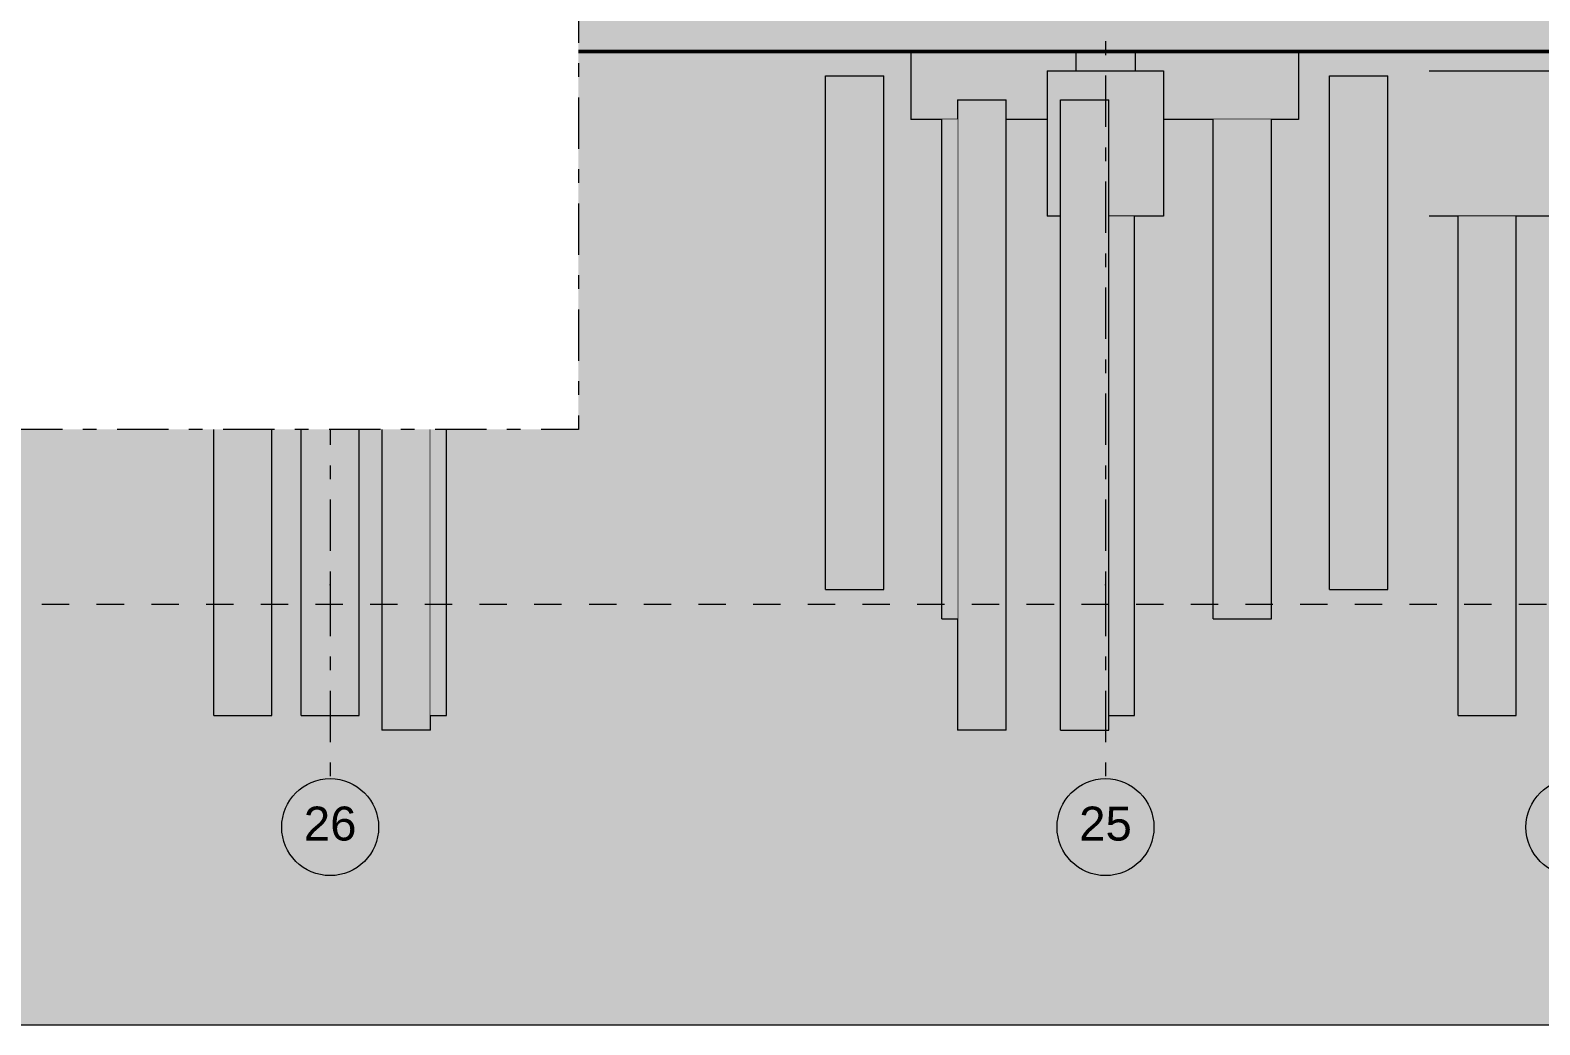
# Model space of a CAD drawing. Header units: millimetres. Extents: x -48147 to 1436659, y -488302 to 18123.
# Drawn here: x 1411788 to 1419576, y -488302 to -483173 of the extents above; entities that cross this region are included whole.
import ezdxf
from ezdxf.enums import TextEntityAlignment as Align

# ---------------------------------------------------------------- set-up
doc = ezdxf.new("R2010")
doc.units = ezdxf.units.MM
doc.header["$MEASUREMENT"] = 0
for name, pattern in [('Dashed', [2822.222233, 1411.111116, -1411.111116]), ('Double Dashed', [546.805537, 264.583325, -105.833328, 70.555556, -105.833328]), ('Wipeout_Contour', [1000, 0, -1000])]:
    doc.linetypes.add(name, pattern=pattern)
for name, color, linetype, lineweight, true_color in [('0_Pen_No__105', 7, 'Continuous', 15, 0xa6a6a6), ('A-230-M_FLOOR.IFC Import_Pen_No__109', 7, 'Continuous', 15, 0xa6a6a6), ('A-230-M_FLOOR.IFC Import_Pen_No__29', 7, 'Continuous', 50, 0x2a2a2a), ('HATCHING_Pen_No__145', 7, 'Continuous', 0, 0xa6a6a6), ('New_A-15-MG_Structural_Grid_Phase_2_Pen_No__222', 7, 'Continuous', 13, 0x65af33)]:
    doc.layers.add(name, color=color, linetype=linetype, lineweight=lineweight, true_color=true_color)
for name, color, linetype in [('A-230-M_FLOOR.IFC Import', 7, 'Continuous'), ('A-95-P_Drawing', 7, 'Continuous'), ('New_A-15-MG_Structural_Grid_Phase_2', 7, 'Continuous'), ('New_A-20-M_Floor_Slab', 7, 'Continuous'), ('New_A-95-D_1_20', 7, 'Continuous'), ('S-160-M_FOUND.IFC Import', 7, 'Continuous'), ('S-280-M_COLUMN.IFC Import', 7, 'Continuous')]:
    doc.layers.add(name, color=color, linetype=linetype)
for name, color, linetype, lineweight in [('A-230-M_FLOOR.IFC Import_Pen_No__89', 8, 'Continuous', 20), ('A-95-P_Drawing_Pen_No__1', 7, 'Continuous', 13), ('HATCHING_Pen_No__1', 7, 'Continuous', 13), ('New_A-20-M_Floor_Slab_Pen_No__89', 8, 'Continuous', 20), ('New_A-95-D_1_20_Pen_No__1', 7, 'Continuous', 13), ('S-160-M_FOUND.IFC Import_Pen_No__1', 7, 'Continuous', 13), ('S-160-M_FOUND.IFC Import_Pen_No__4', 7, 'Continuous', 20), ('S-280-M_COLUMN.IFC Import_Pen_No__88', 8, 'Continuous', 20)]:
    doc.layers.add(name, color=color, linetype=linetype, lineweight=lineweight)
doc.styles.add('GENERATED_STYLE_1', font='')
doc.styles.add('GENERATED_STYLE_2', font='')
doc.styles.get('GENERATED_STYLE_1').set_extended_font_data('Arial')
doc.styles.get('GENERATED_STYLE_2').set_extended_font_data('Swis721 BT')
doc.dimstyles.new('GENERATED_STYLE__4', dxfattribs={"dimtxt": 125, "dimasz": 47.5, "dimexe": 0.18, "dimexo": 50, "dimgap": 0.09, "dimtad": 1, "dimdec": 0, "dimzin": 0, "dimdsep": 46, "dimtxsty": 'GENERATED_STYLE_1', "dimblk": 'ARROWHEAD_2', "dimblk1": 'ARROWHEAD_2', "dimblk2": 'ARROWHEAD_2', "dimcen": 0.09, "dimclrd": 7, "dimclre": 7, "dimclrt": 7, "dimadec": 0, "dimazin": 0, "dimtfac": 1, "dimtdec": 4, "dimtmove": 0, "dimatfit": 3, "dimfxl": 1, "dimtolj": 1, "dimtzin": 0, "dimarcsym": 0})

# ---------------------------------------------------------------- blocks, each defined once
blk = doc.blocks.new('Section Elem_326_2', base_point=(1424163.9, -483032.8))
at = {"color": 254, "linetype": 'Wipeout_Contour', "lineweight": 0, "ltscale": 5986826.339377887}
blk.add_wipeout([(1416331.8, -483632.8), (1416572.2, -483632.8), (1416572.2, -483532.8), (1416331.8, -483292.4)], dxfattribs=at).dxf.layer = 'New_A-20-M_Floor_Slab'
at = {"color": 254, "linetype": 'Wipeout_Contour', "lineweight": 0, "ltscale": 10480546.89158187}
blk.add_wipeout([(1416822.2, -483532.8), (1416822.2, -483632.8), (1417035.2, -483632.8), (1417035.2, -483382.8), (1417181.5, -483382.8), (1417181.5, -483282.8), (1417072.2, -483282.8)], dxfattribs=at).dxf.layer = 'New_A-20-M_Floor_Slab'
at = {"color": 254, "linetype": 'Wipeout_Contour', "lineweight": 0, "ltscale": 8987826.144877955}
blk.add_wipeout([(1417488.9, -483282.8), (1417488.9, -483382.8), (1417635.2, -483382.8), (1417635.2, -483632.8), (1418331.8, -483632.8), (1418331.8, -483282.8)], dxfattribs=at).dxf.layer = 'New_A-20-M_Floor_Slab'
at = {"layer": 'New_A-20-M_Floor_Slab_Pen_No__89', "linetype": 'Continuous'}
for p, q in [((1416331.8, -483292.4), (1416331.8, -483632.8)), ((1418331.8, -483282.8), (1418331.8, -483632.8)), ((1416572.2, -483632.8), (1416331.8, -483632.8)), ((1417035.2, -483632.8), (1416822.2, -483632.8)), ((1418331.8, -483632.8), (1417635.2, -483632.8))]:
    blk.add_line(p, q, dxfattribs=at)
blk = doc.blocks.new('Section Elem_351_2', base_point=(1424163.9, -483032.8))
at = {"color": 254, "linetype": 'Wipeout_Contour', "lineweight": 0, "ltscale": 5974619.916811679}
blk.add_wipeout([(1413181.5, -483282.8), (1413181.5, -483382.8), (1413452.5, -483382.8), (1413352.5, -483282.8)], dxfattribs=at).dxf.layer = 'S-280-M_COLUMN.IFC Import'
at = {"layer": 'S-280-M_COLUMN.IFC Import_Pen_No__88', "linetype": 'Continuous'}
blk.add_line((1413181.5, -483282.8), (1413181.5, -483382.8), dxfattribs=at)
blk = doc.blocks.new('Section Elem_352_2', base_point=(1424163.9, -483032.8))
at = {"color": 254, "linetype": 'Wipeout_Contour', "lineweight": 0, "ltscale": 5989924.443405755}
blk.add_wipeout([(1417181.5, -483282.8), (1417181.5, -483382.8), (1417488.9, -483382.8), (1417488.9, -483282.8)], dxfattribs=at).dxf.layer = 'S-280-M_COLUMN.IFC Import'
at = {"layer": 'S-280-M_COLUMN.IFC Import_Pen_No__88', "linetype": 'Continuous'}
for p, q in [((1417181.5, -483282.8), (1417181.5, -483382.8)), ((1417488.9, -483282.8), (1417488.9, -483382.8))]:
    blk.add_line(p, q, dxfattribs=at)
blk = doc.blocks.new('Section Elem_412_2', base_point=(1424163.9, -483032.8))
at = {"color": 254, "linetype": 'Wipeout_Contour', "lineweight": 0, "ltscale": 6001030.752366975}
blk.add_wipeout([(1420054.4, -484132.8), (1420159.9, -484132.8), (1420159.9, -483532.8), (1420054.4, -483427.3)], dxfattribs=at).dxf.layer = 'S-160-M_FOUND.IFC Import'
at = {"color": 254, "linetype": 'Wipeout_Contour', "lineweight": 0, "ltscale": 6002359.528964024}
blk.add_wipeout([(1420409.9, -484132.8), (1420504.4, -484132.8), (1420504.4, -483438.3), (1420409.9, -483532.8)], dxfattribs=at).dxf.layer = 'S-160-M_FOUND.IFC Import'
at = {"layer": 'S-160-M_FOUND.IFC Import_Pen_No__4', "linetype": 'Continuous'}
blk.add_line((1420504.4, -484132.8), (1420409.9, -484132.8), dxfattribs=at)
at = {"color": 254, "linetype": 'Wipeout_Contour', "lineweight": 0, "ltscale": 13499405.14282046}
blk.add_wipeout([(1420009.9, -483382.8), (1419454.4, -483382.8), (1419454.4, -484132.8), (1419629.6, -484132.8), (1419629.6, -483532.8), (1419879.6, -483532.8), (1419879.6, -484132.8), (1420054.4, -484132.8), (1420054.4, -483427.3)], dxfattribs=at).dxf.layer = 'S-160-M_FOUND.IFC Import'
at = {"layer": 'S-160-M_FOUND.IFC Import_Pen_No__4', "linetype": 'Continuous'}
for p, q in [((1420054.4, -484132.8), (1419879.6, -484132.8)), ((1420159.9, -484132.8), (1420054.4, -484132.8))]:
    blk.add_line(p, q, dxfattribs=at)
at = {"color": 254, "linetype": 'Wipeout_Contour', "lineweight": 0, "ltscale": 5997644.647732781}
blk.add_wipeout([(1419004.4, -483382.8), (1419004.4, -484132.8), (1419454.4, -484132.8), (1419454.4, -483382.8)], dxfattribs=at).dxf.layer = 'S-160-M_FOUND.IFC Import'
at = {"layer": 'S-160-M_FOUND.IFC Import_Pen_No__4', "linetype": 'Continuous'}
for p, q in [((1419004.4, -483382.8), (1419454.4, -483382.8)), ((1419454.4, -483382.8), (1420009.9, -483382.8)), ((1419454.4, -484132.8), (1419004.4, -484132.8)), ((1419629.6, -484132.8), (1419454.4, -484132.8))]:
    blk.add_line(p, q, dxfattribs=at)
blk = doc.blocks.new('Section Elem_413_2', base_point=(1424163.9, -483032.8))
at = {"color": 254, "linetype": 'Wipeout_Contour', "lineweight": 0, "ltscale": 7469142.848235749}
blk.add_wipeout([(1413452.5, -483382.8), (1413035.2, -483382.8), (1413035.2, -484132.8), (1413602.5, -484132.8), (1413602.5, -483532.8)], dxfattribs=at).dxf.layer = 'S-160-M_FOUND.IFC Import'
at = {"color": 254, "linetype": 'Wipeout_Contour', "lineweight": 0, "ltscale": 7472123.288418379}
blk.add_wipeout([(1413852.5, -484132.8), (1414085.2, -484132.8), (1414085.2, -483382.8), (1414002.5, -483382.8), (1413852.5, -483532.8)], dxfattribs=at).dxf.layer = 'S-160-M_FOUND.IFC Import'
at = {"layer": 'S-160-M_FOUND.IFC Import_Pen_No__4', "linetype": 'Continuous'}
for p, q in [((1414002.5, -483382.8), (1414085.2, -483382.8)), ((1414085.2, -484132.8), (1413852.5, -484132.8))]:
    blk.add_line(p, q, dxfattribs=at)
at = {"color": 254, "linetype": 'Wipeout_Contour', "lineweight": 0, "ltscale": 5973346.685117547}
blk.add_wipeout([(1412585.2, -484132.8), (1413035.2, -484132.8), (1413035.2, -483382.8), (1412585.2, -483382.8)], dxfattribs=at).dxf.layer = 'S-160-M_FOUND.IFC Import'
at = {"layer": 'S-160-M_FOUND.IFC Import_Pen_No__4', "linetype": 'Continuous'}
for p, q in [((1412585.2, -483382.8), (1413035.2, -483382.8)), ((1413035.2, -483382.8), (1413452.5, -483382.8)), ((1413035.2, -484132.8), (1412585.2, -484132.8)), ((1413602.5, -484132.8), (1413035.2, -484132.8))]:
    blk.add_line(p, q, dxfattribs=at)
blk = doc.blocks.new('Section Elem_416_2', base_point=(1424163.9, -483032.8))
at = {"color": 254, "linetype": 'Wipeout_Contour', "lineweight": 0, "ltscale": 11980637.171447}
blk.add_wipeout([(1417035.2, -483382.8), (1417035.2, -484132.8), (1417102.5, -484132.8), (1417102.5, -483532.8), (1417352.5, -483532.8), (1417352.5, -484132.8), (1417635.2, -484132.8), (1417635.2, -483382.8)], dxfattribs=at).dxf.layer = 'S-160-M_FOUND.IFC Import'
at = {"layer": 'S-160-M_FOUND.IFC Import_Pen_No__4', "linetype": 'Continuous'}
for p, q in [((1417035.2, -483382.8), (1417635.2, -483382.8)), ((1417035.2, -483382.8), (1417035.2, -484132.8)), ((1417635.2, -483382.8), (1417635.2, -484132.8)), ((1417102.5, -484132.8), (1417035.2, -484132.8)), ((1417635.2, -484132.8), (1417352.5, -484132.8))]:
    blk.add_line(p, q, dxfattribs=at)
blk = doc.blocks.new('Section Elem_417_2', base_point=(1424163.9, -483032.8))
at = {"color": 254, "linetype": 'Wipeout_Contour', "lineweight": 0, "ltscale": 5992943.336160025}
blk.add_wipeout([(1417485.2, -484132.8), (1417352.5, -484132.8), (1417352.5, -486707.8), (1417485.2, -486707.8)], dxfattribs=at).dxf.layer = 'S-160-M_FOUND.IFC Import'
at = {"layer": 'S-160-M_FOUND.IFC Import_Pen_No__1', "linetype": 'Continuous'}
for p, q in [((1417485.2, -486707.8), (1417485.2, -484132.8)), ((1417352.5, -486707.8), (1417485.2, -486707.8))]:
    blk.add_line(p, q, dxfattribs=at)
blk = doc.blocks.new('Section Elem_423_2', base_point=(1424163.9, -483032.8))
at = {"color": 254, "linetype": 'Wipeout_Contour', "lineweight": 0, "ltscale": 5991880.309958215}
blk.add_wipeout([(1417102.5, -486782.8), (1417352.5, -486782.8), (1417352.5, -483532.8), (1417102.5, -483532.8)], dxfattribs=at).dxf.layer = 'S-160-M_FOUND.IFC Import'
at = {"layer": 'S-160-M_FOUND.IFC Import_Pen_No__1', "linetype": 'Continuous'}
for p, q in [((1417102.5, -483532.8), (1417352.5, -483532.8)), ((1417102.5, -486782.8), (1417102.5, -483532.8)), ((1417352.5, -486782.8), (1417352.5, -483532.8)), ((1417102.5, -486782.8), (1417352.5, -486782.8))]:
    blk.add_line(p, q, dxfattribs=at)
blk = doc.blocks.new('Section Elem_426_2', base_point=(1424163.9, -483032.8))
at = {"color": 254, "linetype": 'Wipeout_Contour', "lineweight": 0, "ltscale": 5978636.644879447}
blk.add_wipeout([(1413852.5, -483532.8), (1413602.5, -483532.8), (1413602.5, -486782.8), (1413852.5, -486782.8)], dxfattribs=at).dxf.layer = 'S-160-M_FOUND.IFC Import'
at = {"layer": 'S-160-M_FOUND.IFC Import_Pen_No__4', "linetype": 'Continuous'}
blk.add_line((1413852.5, -486782.8), (1413602.5, -486782.8), dxfattribs=at)
at = {"color": 254, "linetype": 'Wipeout_Contour', "lineweight": 0, "ltscale": 5976365.017568427}
blk.add_wipeout([(1413602.5, -483532.8), (1413852.5, -483532.8), (1414102.5, -483282.8), (1413352.5, -483282.8)], dxfattribs=at).dxf.layer = 'S-160-M_FOUND.IFC Import'
at = {"layer": 'S-160-M_FOUND.IFC Import_Pen_No__4', "linetype": 'Continuous'}
for p, q in [((1413602.5, -483532.8), (1413852.5, -483532.8)), ((1413602.5, -483532.8), (1413602.5, -486782.8)), ((1413852.5, -486782.8), (1413852.5, -483532.8))]:
    blk.add_line(p, q, dxfattribs=at)
blk = doc.blocks.new('Section Elem_430_2', base_point=(1424163.9, -483032.8))
at = {"color": 254, "linetype": 'Wipeout_Contour', "lineweight": 0, "ltscale": 7499556.141671958}
blk.add_wipeout([(1419154.4, -486707.8), (1419454.4, -486707.8), (1419454.4, -484132.8), (1419170.9, -484132.8), (1419154.4, -484132.8)], dxfattribs=at).dxf.layer = 'S-160-M_FOUND.IFC Import'
at = {"layer": 'S-160-M_FOUND.IFC Import_Pen_No__1', "linetype": 'Continuous'}
for p, q in [((1419154.4, -486707.8), (1419154.4, -484132.8)), ((1419454.4, -486707.8), (1419454.4, -484132.8)), ((1419154.4, -486707.8), (1419454.4, -486707.8))]:
    blk.add_line(p, q, dxfattribs=at)
blk = doc.blocks.new('Section Elem_431_2', base_point=(1424163.9, -483032.8))
at = {"color": 254, "linetype": 'Wipeout_Contour', "lineweight": 0, "ltscale": 5977492.12065501}
blk.add_wipeout([(1413185.2, -486707.8), (1413485.2, -486707.8), (1413485.2, -484132.8), (1413185.2, -484132.8)], dxfattribs=at).dxf.layer = 'S-160-M_FOUND.IFC Import'
at = {"layer": 'S-160-M_FOUND.IFC Import_Pen_No__1', "linetype": 'Continuous'}
for p, q in [((1413185.2, -486707.8), (1413185.2, -484132.8)), ((1413485.2, -486707.8), (1413485.2, -484132.8)), ((1413185.2, -486707.8), (1413485.2, -486707.8))]:
    blk.add_line(p, q, dxfattribs=at)
blk = doc.blocks.new('Section Elem_432_2', base_point=(1424163.9, -483032.8))
at = {"color": 254, "linetype": 'Wipeout_Contour', "lineweight": 0, "ltscale": 7474112.04593638}
blk.add_wipeout([(1413918.7, -484132.8), (1413852.5, -484132.8), (1413852.5, -486707.8), (1413935.2, -486707.8), (1413935.2, -484132.8)], dxfattribs=at).dxf.layer = 'S-160-M_FOUND.IFC Import'
at = {"layer": 'S-160-M_FOUND.IFC Import_Pen_No__1', "linetype": 'Continuous'}
for p, q in [((1413935.2, -486707.8), (1413935.2, -484132.8)), ((1413852.5, -486707.8), (1413935.2, -486707.8))]:
    blk.add_line(p, q, dxfattribs=at)
blk = doc.blocks.new('Section Elem_433_2', base_point=(1424163.9, -483032.8))
at = {"color": 254, "linetype": 'Wipeout_Contour', "lineweight": 0, "ltscale": 7469192.813997118}
blk.add_wipeout([(1412735.2, -486707.8), (1413035.2, -486707.8), (1413035.2, -484132.8), (1412751.7, -484132.8), (1412735.2, -484132.8)], dxfattribs=at).dxf.layer = 'S-160-M_FOUND.IFC Import'
at = {"layer": 'S-160-M_FOUND.IFC Import_Pen_No__1', "linetype": 'Continuous'}
for p, q in [((1412735.2, -486707.8), (1412735.2, -484132.8)), ((1413035.2, -486707.8), (1413035.2, -484132.8)), ((1412735.2, -486707.8), (1413035.2, -486707.8))]:
    blk.add_line(p, q, dxfattribs=at)
blk = doc.blocks.new('Section Elem_437_2', base_point=(1424163.9, -483032.8))
at = {"color": 254, "linetype": 'Wipeout_Contour', "lineweight": 0, "ltscale": 5989873.369452091}
blk.add_wipeout([(1416822.2, -483532.8), (1416572.2, -483532.8), (1416572.2, -486782.8), (1416822.2, -486782.8)], dxfattribs=at).dxf.layer = 'S-160-M_FOUND.IFC Import'
at = {"layer": 'S-160-M_FOUND.IFC Import_Pen_No__4', "linetype": 'Continuous'}
blk.add_line((1416822.2, -486782.8), (1416572.2, -486782.8), dxfattribs=at)
at = {"color": 254, "linetype": 'Wipeout_Contour', "lineweight": 0, "ltscale": 5987606.003806785}
blk.add_wipeout([(1417072.2, -483282.8), (1416322.2, -483282.8), (1416572.2, -483532.8), (1416822.2, -483532.8)], dxfattribs=at).dxf.layer = 'S-160-M_FOUND.IFC Import'
at = {"layer": 'S-160-M_FOUND.IFC Import_Pen_No__4', "linetype": 'Continuous'}
for p, q in [((1416572.2, -483532.8), (1416822.2, -483532.8)), ((1416572.2, -483532.8), (1416572.2, -486782.8)), ((1416822.2, -486782.8), (1416822.2, -483532.8))]:
    blk.add_line(p, q, dxfattribs=at)
blk = doc.blocks.new('Section Elem_445_2', base_point=(1424163.9, -483032.8))
at = {"layer": 'A-230-M_FLOOR.IFC Import_Pen_No__89', "linetype": 'Continuous'}
blk.add_line((1418331.6, -483282.8), (1418331.6, -483632.8), dxfattribs=at)
at = {"color": 254, "linetype": 'Wipeout_Contour', "lineweight": 0, "ltscale": 5986292.943353999}
blk.add_wipeout([(1416331.6, -483632.8), (1416331.8, -483632.8), (1416331.8, -483292.4), (1416331.6, -483292.2)], dxfattribs=at).dxf.layer = 'A-230-M_FLOOR.IFC Import'
at = {"layer": 'A-230-M_FLOOR.IFC Import_Pen_No__89', "linetype": 'Continuous'}
for p in [(1416331.6, -483292.2), (1416331.8, -483632.8)]:
    blk.add_line(p, (1416331.6, -483632.8), dxfattribs=at)
blk = doc.blocks.new('Section Elem_446_2', base_point=(1424163.9, -483032.8))
at = {"color": 254, "linetype": 'Wipeout_Contour', "lineweight": 0, "ltscale": 5994652.433254504}
blk.add_wipeout([(1417891.6, -483632.8), (1417891.6, -486207.8), (1418191.6, -486207.8), (1418191.6, -483632.8)], dxfattribs=at).dxf.layer = 'S-160-M_FOUND.IFC Import'
at = {"layer": 'S-160-M_FOUND.IFC Import_Pen_No__1', "linetype": 'Continuous'}
for p, q in [((1417891.6, -486207.8), (1417891.6, -483632.8)), ((1418191.6, -486207.8), (1418191.6, -483632.8)), ((1417891.6, -486207.8), (1418191.6, -486207.8))]:
    blk.add_line(p, q, dxfattribs=at)
blk = doc.blocks.new('Section Elem_447_2', base_point=(1424163.9, -483032.8))
at = {"color": 254, "linetype": 'Wipeout_Contour', "lineweight": 0, "ltscale": 5988938.859566328}
blk.add_wipeout([(1416491.6, -483632.8), (1416491.6, -486207.8), (1416572.2, -486207.8), (1416572.2, -483632.8)], dxfattribs=at).dxf.layer = 'S-160-M_FOUND.IFC Import'
at = {"layer": 'S-160-M_FOUND.IFC Import_Pen_No__1', "linetype": 'Continuous'}
for q in [(1416491.6, -483632.8), (1416572.2, -486207.8)]:
    blk.add_line((1416491.6, -486207.8), q, dxfattribs=at)
blk = doc.blocks.new('Section Elem_448_2', base_point=(1424163.9, -483032.8))
at = {"color": 254, "linetype": 'Wipeout_Contour', "lineweight": 0, "ltscale": 5996680.948676374}
blk.add_wipeout([(1418491.6, -486057.8), (1418791.6, -486057.8), (1418791.6, -483407.8), (1418491.6, -483407.8)], dxfattribs=at).dxf.layer = 'S-160-M_FOUND.IFC Import'
at = {"layer": 'S-160-M_FOUND.IFC Import_Pen_No__1', "linetype": 'Continuous'}
for p, q in [((1418491.6, -483407.8), (1418791.6, -483407.8)), ((1418491.6, -486057.8), (1418491.6, -483407.8)), ((1418791.6, -486057.8), (1418791.6, -483407.8)), ((1418491.6, -486057.8), (1418791.6, -486057.8))]:
    blk.add_line(p, q, dxfattribs=at)
blk = doc.blocks.new('Section Elem_449_2', base_point=(1424163.9, -483032.8))
at = {"color": 254, "linetype": 'Wipeout_Contour', "lineweight": 0, "ltscale": 5986840.533285991}
blk.add_wipeout([(1415891.6, -486057.8), (1416191.6, -486057.8), (1416191.6, -483407.8), (1415891.6, -483407.8)], dxfattribs=at).dxf.layer = 'S-160-M_FOUND.IFC Import'
at = {"layer": 'S-160-M_FOUND.IFC Import_Pen_No__1', "linetype": 'Continuous'}
for p, q in [((1415891.6, -483407.8), (1416191.6, -483407.8)), ((1415891.6, -486057.8), (1415891.6, -483407.8)), ((1416191.6, -486057.8), (1416191.6, -483407.8)), ((1415891.6, -486057.8), (1416191.6, -486057.8))]:
    blk.add_line(p, q, dxfattribs=at)
blk = doc.blocks.new('Section Elem_450_2', base_point=(1424163.9, -483032.8))
at = {"color": 254, "linetype": 'Wipeout_Contour', "lineweight": 0, "ltscale": 5985582.250593171}
blk.add_wipeout([(1420869.4, -483282.8), (1420869.4, -483032.8), (1411624.9, -483032.8), (1411624.9, -483282.8)], dxfattribs=at).dxf.layer = 'A-230-M_FLOOR.IFC Import'
at = {"layer": 'A-230-M_FLOOR.IFC Import_Pen_No__109', "linetype": 'Continuous'}
h = blk.add_hatch(dxfattribs=at)
h.set_pattern_fill('Lightweight_Concrete_0002', color=256, style=0, pattern_type=2)
h.set_pattern_definition([(0, (1424163.9, -483032.8), (0, 389.711), [24.375, -200.625]), (0, (1424276.4, -482837.94), (0, 389.711), [24.375, -200.625]), (60, (1424163.9, -483032.8), (-337.5, 194.856), [24.375, -200.625]), (60, (1424388.9, -483032.8), (-337.5, 194.856), [24.375, -200.625]), (120, (1424188.27, -483032.8), (337.5, 194.856), [24.375, -200.625]), (120, (1424413.27, -483032.8), (337.5, 194.856), [24.375, -200.625]), (0, (1424163.9, -482995.3), (0, 75), [0, -75, 0, -112.5]), (45, (1424201.4, -482995.3), (-53.033, 53.033), [0, -56.25, 0, -93.75])])
h.paths.add_polyline_path([(1420869.4, -483282.8), (1420869.4, -483032.8), (1411624.9, -483032.8), (1411624.9, -483282.8)])
at = {"layer": 'A-230-M_FLOOR.IFC Import_Pen_No__29', "linetype": 'Continuous'}
blk.add_line((1420869.4, -483282.8), (1411774.9, -483282.8), dxfattribs=at)
blk = doc.blocks.new('Standard grid marker[1]_2', base_point=(1413335.4, -461628.2))
at = {"layer": 'New_A-15-MG_Structural_Grid_Phase_2_Pen_No__222', "linetype": 'Double Dashed'}
for p, q in [((1413335.4, -462628.2), (1413335.4, -486032.8)), ((1413335.4, -486032.8), (1413335.4, -487032.8))]:
    blk.add_line(p, q, dxfattribs=at)
at = {"layer": 'New_A-15-MG_Structural_Grid_Phase_2_Pen_No__222', "linetype": 'Continuous'}
blk.add_circle((1413335.4, -487282.8), 250, dxfattribs=at)
at = {"layer": 'New_A-15-MG_Structural_Grid_Phase_2_Pen_No__222', "linetype": 'Double Dashed'}
blk.add_point((1413335.4, -486032.8), dxfattribs=at)
blk.add_point((1413335.4, -486032.8), dxfattribs=at)
at = {"layer": 'New_A-15-MG_Structural_Grid_Phase_2_Pen_No__222', "style": 'GENERATED_STYLE_2'}
for tag, p in [('AC_MarkerText_1_0', (1413335.4, -461359.8)), ('AC_MarkerText_1_1', (1413335.4, -487264.4))]:
    blk.add_attdef(tag, text='', height=175, rotation=360, dxfattribs=at).set_placement(p, align=Align.MIDDLE_CENTER)
blk = doc.blocks.new('Standard grid marker[2]_2', base_point=(1417335.4, -461628.2))
at = {"layer": 'New_A-15-MG_Structural_Grid_Phase_2_Pen_No__222', "linetype": 'Double Dashed'}
for p, q in [((1417335.4, -462628.2), (1417335.4, -486032.8)), ((1417335.4, -486032.8), (1417335.4, -487032.8))]:
    blk.add_line(p, q, dxfattribs=at)
at = {"layer": 'New_A-15-MG_Structural_Grid_Phase_2_Pen_No__222', "linetype": 'Continuous'}
blk.add_circle((1417335.4, -487282.8), 250, dxfattribs=at)
at = {"layer": 'New_A-15-MG_Structural_Grid_Phase_2_Pen_No__222', "linetype": 'Double Dashed'}
blk.add_point((1417335.4, -486032.8), dxfattribs=at)
blk.add_point((1417335.4, -486032.8), dxfattribs=at)
at = {"layer": 'New_A-15-MG_Structural_Grid_Phase_2_Pen_No__222', "style": 'GENERATED_STYLE_2'}
for tag, p in [('AC_MarkerText_1_0', (1417335.4, -461359.7)), ('AC_MarkerText_1_1', (1417335.4, -487264.4))]:
    blk.add_attdef(tag, text='', height=175, rotation=360, dxfattribs=at).set_placement(p, align=Align.MIDDLE_CENTER)
blk = doc.blocks.new('Standard grid marker[3]_2', base_point=(1419754.6, -461628.2))
at = {"layer": 'New_A-15-MG_Structural_Grid_Phase_2_Pen_No__222', "linetype": 'Continuous'}
blk.add_circle((1419754.6, -487282.8), 250, dxfattribs=at)
at = {"layer": 'New_A-15-MG_Structural_Grid_Phase_2_Pen_No__222', "style": 'GENERATED_STYLE_2'}
for tag, p in [('AC_MarkerText_1_0', (1419754.6, -461357.6)), ('AC_MarkerText_1_1', (1419754.6, -487262.2))]:
    blk.add_attdef(tag, text='', height=175, rotation=360, dxfattribs=at).set_placement(p, align=Align.MIDDLE_CENTER)
blk = doc.blocks.new('*D504', base_point=(1424163.9, -483032.8))
at = {"layer": 'New_A-95-D_1_20_Pen_No__1', "linetype": 'Continuous'}
for p, q in [((1411118.4, -479300.8), (1411055.9, -479264.8)), ((1411087.2, -479282.8), (1411087.2, -479252.2)), ((1411134.1, -479282.8), (1411040.3, -479282.8)), ((1411087.2, -483382.8), (1411087.2, -479282.8)), ((1411134.1, -483382.8), (1411040.3, -483382.8)), ((1411055.9, -483364.8), (1411118.4, -483400.8)), ((1411087.2, -483413.4), (1411087.2, -483382.8))]:
    blk.add_line(p, q, dxfattribs=at)
at = {"layer": 'New_A-95-D_1_20_Pen_No__1', "insert": (1411062.2, -481547.3), "char_height": 125, "attachment_point": 7, "rotation": 90, "style": 'GENERATED_STYLE_1'}
blk.add_mtext('\\A1;{\\fArial|b0|i0|c0|p34;4,100}', dxfattribs=at)
blk = doc.blocks.new('ARROWHEAD_2')
at = {"color": 0, "linetype": 'Continuous', "lineweight": 0}
for p, q in [((0, 0), (-1, 0)), ((-0.38, -0.66), (0.38, 0.66))]:
    blk.add_line(p, q, dxfattribs=at)
blk = doc.blocks.new('S-23 Building Section_STORY_MARKER', base_point=(1424163.9, -483032.8))
at = {"layer": '0_Pen_No__105', "linetype": 'Dashed', "ltscale": 0.1}
blk.add_line((1400277.5, -486132.8), (1432997.4, -486132.8), dxfattribs=at)

msp = doc.modelspace()

# ---------------------------------------------------------------- block references
at = {"layer": 'New_A-20-M_Floor_Slab'}
msp.add_blockref('Section Elem_326_2', (1424163.9, -483032.8), dxfattribs=at)
at = {"layer": 'S-160-M_FOUND.IFC Import'}
for name in ['Section Elem_412_2', 'Section Elem_449_2', 'Section Elem_448_2']:
    msp.add_blockref(name, (1424163.9, -483032.8), dxfattribs=at)
at = {"layer": 'S-280-M_COLUMN.IFC Import'}
msp.add_blockref('Section Elem_351_2', (1424163.9, -483032.8), dxfattribs=at)

# ---------------------------------------------------------------- next in the draw order: block references
at = {"layer": 'S-160-M_FOUND.IFC Import'}
for name in ['Section Elem_413_2', 'Section Elem_430_2']:
    msp.add_blockref(name, (1424163.9, -483032.8), dxfattribs=at)
at = {"layer": 'S-280-M_COLUMN.IFC Import'}
msp.add_blockref('Section Elem_352_2', (1424163.9, -483032.8), dxfattribs=at)

# ---------------------------------------------------------------- next in the draw order: block references
at = {"layer": 'S-160-M_FOUND.IFC Import'}
for name in ['Section Elem_426_2', 'Section Elem_416_2', 'Section Elem_433_2']:
    msp.add_blockref(name, (1424163.9, -483032.8), dxfattribs=at)

# ---------------------------------------------------------------- next in the draw order: block references
for name in ['Section Elem_431_2', 'Section Elem_432_2', 'Section Elem_417_2']:
    msp.add_blockref(name, (1424163.9, -483032.8), dxfattribs=at)

# ---------------------------------------------------------------- next in the draw order: block references
msp.add_blockref('Section Elem_423_2', (1424163.9, -483032.8), dxfattribs=at)

# ---------------------------------------------------------------- next in the draw order: block references
msp.add_blockref('Section Elem_437_2', (1424163.9, -483032.8), dxfattribs=at)

# ---------------------------------------------------------------- next in the draw order: block references
at = {"layer": 'A-230-M_FLOOR.IFC Import'}
msp.add_blockref('Section Elem_445_2', (1424163.9, -483032.8), dxfattribs=at)

# ---------------------------------------------------------------- next in the draw order: block references
msp.add_blockref('Section Elem_450_2', (1424163.9, -483032.8), dxfattribs=at)
at = {"layer": 'S-160-M_FOUND.IFC Import'}
for name in ['Section Elem_447_2', 'Section Elem_446_2']:
    msp.add_blockref(name, (1424163.9, -483032.8), dxfattribs=at)

# ---------------------------------------------------------------- next in the draw order: hatches: boundary and pattern name
at = {"layer": 'HATCHING_Pen_No__145', "linetype": 'Continuous'}
msp.add_hatch(color=256, dxfattribs=at).paths.add_polyline_path([(1403281.7, -483032.8), (1400307.5, -483032.8), (1400307.5, -488302.1), (1432997.4, -488302.1), (1432997.4, -483032.8), (1430682.1, -483032.8), (1430682.1, -483462.8), (1420869.5, -483462.8), (1420620.1, -483462.8), (1420620.1, -483282.8), (1411774.9, -483282.8), (1411774.9, -483632.8), (1403851.7, -483632.8), (1403851.7, -483532.8), (1403351.8, -483532.8), (1403351.8, -483409.3), (1403281.7, -483409.3)])

# ---------------------------------------------------------------- next in the draw order: linework, layer by layer
at = {"layer": 'HATCHING_Pen_No__1', "linetype": 'Continuous', "flags": 128}
msp.add_lwpolyline([(1403281.7, -483032.8), (1400307.5, -483032.8), (1400307.5, -488302.1), (1432997.4, -488302.1), (1432997.4, -483032.8), (1430682.1, -483032.8), (1430682.1, -483462.8), (1420869.5, -483462.8), (1420620.1, -483462.8), (1420620.1, -483282.8), (1411774.9, -483282.8), (1411774.9, -483632.8), (1403851.7, -483632.8), (1403851.7, -483532.8), (1403351.8, -483532.8), (1403351.8, -483409.3), (1403281.7, -483409.3)], close=True, dxfattribs=at)

# ---------------------------------------------------------------- next in the draw order: block references
at = {"layer": 'New_A-15-MG_Structural_Grid_Phase_2', "color": 8, "linetype": 'Continuous', "lineweight": 15}
ref = msp.add_blockref('Standard grid marker[1]_2', (1413335.4, -461628.2), dxfattribs=at)
ref.add_attrib('AC_MarkerText_1_1', '26', dxfattribs={"layer": 'New_A-15-MG_Structural_Grid_Phase_2_Pen_No__222', "color": 85, "true_color": 0x65af33, "height": 175, "rotation": 360, "style": 'GENERATED_STYLE_2'}).set_placement((1413335.4, -487264.4), align=Align.MIDDLE_CENTER)
ref = msp.add_blockref('Standard grid marker[2]_2', (1417335.4, -461628.2), dxfattribs=at)
ref.add_attrib('AC_MarkerText_1_1', '25', dxfattribs={"layer": 'New_A-15-MG_Structural_Grid_Phase_2_Pen_No__222', "color": 85, "true_color": 0x65af33, "height": 175, "rotation": 360, "style": 'GENERATED_STYLE_2'}).set_placement((1417335.4, -487264.4), align=Align.MIDDLE_CENTER)
msp.add_blockref('Standard grid marker[3]_2', (1419754.6, -461628.2), dxfattribs=at)

# ---------------------------------------------------------------- next in the draw order: dimensions: what is measured, and where the dimension line sits
at = {"layer": 'New_A-95-D_1_20', "linetype": 'Continuous'}
dim = msp.add_linear_dim(base=(1411087.2, -479282.8), p1=(1407813.3, -483382.8), p2=(1417020.2, -479282.8), angle=90, dimstyle='GENERATED_STYLE__4', dxfattribs=at)
dim.commit()
dim.dimension.update_dxf_attribs({"geometry": '*D504', "text_midpoint": (1410999.7, -481310.1), "dimtype": 160, "text_rotation": 90})

# ---------------------------------------------------------------- next in the draw order: wipeouts: each hides what was drawn before it
at = {"color": 254, "linetype": 'Wipeout_Contour', "lineweight": 0, "ltscale": 5945399.093806557}
msp.add_wipeout([(1402093, -464875.1), (1414616.4, -464875.1), (1414616.4, -485231.7), (1402093, -485231.7)], dxfattribs=at).dxf.layer = 'A-95-P_Drawing'

# ---------------------------------------------------------------- next in the draw order: linework, layer by layer
at = {"layer": 'A-95-P_Drawing_Pen_No__1', "linetype": 'Double Dashed', "flags": 128}
msp.add_lwpolyline([(1402093, -464875.1), (1414616.4, -464875.1), (1414616.4, -485231.7), (1402093, -485231.7)], close=True, dxfattribs=at)

# ---------------------------------------------------------------- next in the draw order: block references
at = {"linetype": 'Continuous', "lineweight": 0}
msp.add_blockref('S-23 Building Section_STORY_MARKER', (1424163.9, -483032.8), dxfattribs=at)

doc.saveas('drawing.dxf')
